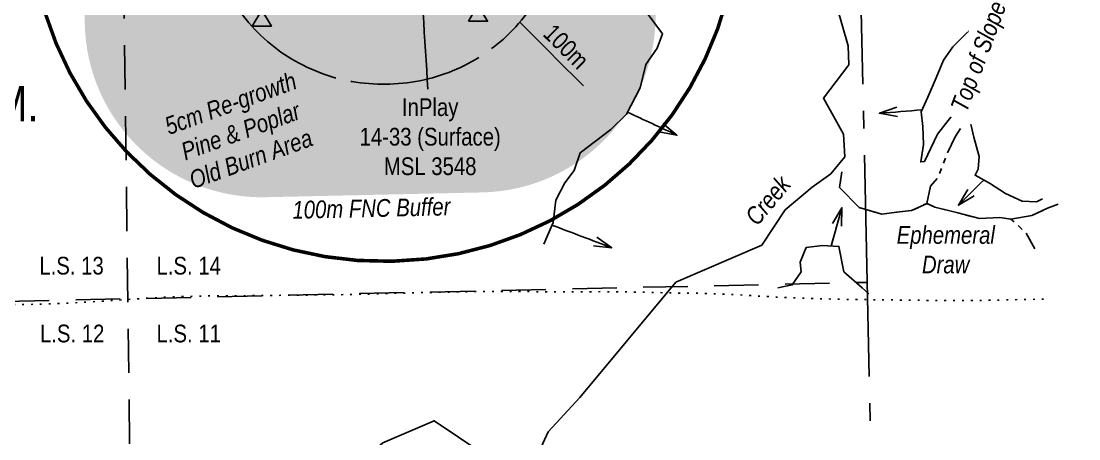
# Model space of a CAD drawing. Extents: x 605887 to 611946, y 5883916 to 5888528.
# Drawn here: x 606417 to 607013, y 5884663 to 5884899 of the extents above; entities that cross this region are included whole.
import ezdxf
from ezdxf.enums import TextEntityAlignment as Align

# ---------------------------------------------------------------- set-up
doc = ezdxf.new("R2010")
doc.units = 0
doc.header["$LTSCALE"] = 5
for name, pattern in [('foc-BUFFER', [16.75, 15, -1.75]), ('foc-DOT', [1, 0.2, -0.8]), ('foc-LSD', [8, 5, -3]), ('foc-QUARTERLINE', [33, 25, -3, 2, -3]), ('foc-TOPO-ephemeral', [6.25, 3.125, -0.625, 0.625, -0.625, 0.625, -0.625])]:
    doc.linetypes.add(name, pattern=pattern)
for name, color, linetype in [('AUX-BUFFER', 7, 'foc-BUFFER'), ('C-SYMBOL', 7, 'Continuous'), ('DETAIL-HZ-Existing', 8, 'foc-DOT'), ('L-MON', 1, 'Continuous'), ('L-QSEC', 8, 'foc-QUARTERLINE'), ('L-SECTION-LSD', 7, 'foc-LSD'), ('P-BUFFER-H 30m', 51, 'Continuous'), ('P-FNC BUFFER-T', 40, 'Continuous'), ('T-BUSH-T', 110, 'Continuous'), ('T-CREEK', 160, 'Continuous'), ('T-DRAW', 143, 'foc-TOPO-ephemeral'), ('T-SLOPE', 48, 'Continuous'), ('T-WATER-T', 170, 'Continuous')]:
    doc.layers.add(name, color=color, linetype=linetype)
doc.layers.add('C-AR-T', color=13, linetype='Continuous', lineweight=9)
doc.layers.add('T-TEXT', color=48, linetype='Continuous', lineweight=18)
doc.styles.add('100L', font='ARIALN.TTF', dxfattribs={"height": 11})
doc.styles.add('175L', font='ARIALN.TTF', dxfattribs={"height": 20})
doc.styles.add('80CG', font='ARIALN.TTF', dxfattribs={"height": 10})
doc.styles.add('80L', font='ARIALN.TTF', dxfattribs={"height": 10})
doc.styles.add('80LS', font='ARIALNI.TTF', dxfattribs={"height": 10})
doc.styles.add('foc-LtypeFont', font='ARIALN.TTF', dxfattribs={"height": 7.35})
doc.linetypes.add('foc-TOPO-flowdirection-NOLINE', pattern='A,0,[">",foc-LtypeFont,S=0.3,R=0,X=0,Y=-0.945],-20,[">",foc-LtypeFont,S=0.3,R=0,X=0,Y=-0.945],0', length=20)
doc.dimstyles.new('CG2011', dxfattribs={"dimscale": 5, "dimtxt": 9, "dimasz": 2, "dimexe": 0.2, "dimexo": 0.0625, "dimgap": 0.5, "dimtad": 0, "dimtih": 1, "dimtoh": 1, "dimzin": 0, "dimdsep": 46, "dimtxsty": '80CG', "dimcen": 0.1, "dimse1": 1, "dimse2": 1, "dimclrd": 256, "dimclrt": 256, "dimaunit": 1, "dimadec": 4, "dimazin": 0, "dimtfac": 0.06, "dimtofl": 0, "dimtmove": 0, "dimatfit": 1, "dimfxl": 0.2, "dimtolj": 1, "dimtzin": 0, "dimlwd": -1, "dimarcsym": 0})
doc.dimstyles.new('Compass 5 000', dxfattribs={"dimscale": 5, "dimtxt": 9, "dimasz": 2, "dimexe": 0.2, "dimexo": 0.0625, "dimgap": 0.5, "dimtad": 0, "dimtih": 1, "dimtoh": 1, "dimzin": 0, "dimdsep": 46, "dimtxsty": '80CG', "dimcen": 0.1, "dimse1": 1, "dimse2": 1, "dimclrd": 256, "dimclrt": 256, "dimaunit": 1, "dimadec": 4, "dimazin": 0, "dimtfac": 0.06, "dimtofl": 0, "dimtmove": 0, "dimatfit": 1, "dimfxl": 0.2, "dimtolj": 1, "dimtzin": 0, "dimlwd": -1, "dimarcsym": 0})

# ---------------------------------------------------------------- blocks, each defined once
blk = doc.blocks.new('TRIA')
blk.add_hatch(color=255).paths.add_polyline_path([(-0.04, 1.52), (-1.47, -0.87), (1.39, -0.87)])
blk = doc.blocks.new('TRIAA')
blk.add_blockref('TRIA', (0, 0))
blk = doc.blocks.new('TRIB')
at = {"color": 1}
blk.add_lwpolyline([(-1.12, -0.67), (-0.04, 1.13), (1.04, -0.67)], close=True, dxfattribs=at)
blk = doc.blocks.new('TRIBB')
blk.add_blockref('TRIB', (0, 0))
blk = doc.blocks.new('TRICC')
for name in ['TRIAA', 'TRIBB']:
    blk.add_blockref(name, (0, 0))
blk = doc.blocks.new('plspike')
blk.add_blockref('TRICC', (0, 0))

msp = doc.modelspace()

# ---------------------------------------------------------------- hatches: boundary and pattern name
at = {"layer": 'P-BUFFER-H 30m'}
h = msp.add_hatch(color=256, dxfattribs=at)
h.dxf.hatch_style = 1
edge = h.paths.add_edge_path()
edge.add_line((606577.742, 5885131.002), (606547.761, 5885130.337))
edge.add_arc((606549.975, 5885030.402), 99.96, 91.269087, 181.269087)
edge.add_line((606450.039, 5885028.188), (606452.938, 5884897.352))
edge.add_arc((606552.873, 5884899.566), 99.96, 181.269087, 271.269087)
edge.add_line((606555.087, 5884799.631), (606676.929, 5884802.33))
edge.add_arc((606674.715, 5884902.265), 99.96, 271.269087, 361.269087)
edge.add_line((606774.65, 5884904.479), (606773.986, 5884934.46))
edge.add_arc((606674.051, 5884932.246), 99.96, 1.269087, 86.634535)
edge.add_line((606679.919, 5885032.034), (606679.891, 5885033.28))
edge.add_arc((606579.955, 5885031.066), 99.96, 1.269087, 91.269087)

# ---------------------------------------------------------------- linework, layer by layer
at = {"layer": 'AUX-BUFFER', "color": 251, "linetype": 'foc-BUFFER', "flags": 128}
msp.add_lwpolyline([(606520.976, 5884992.165), (606521.685, 5884960.186, 0.4142136), (606622.813, 5884863.441), (606624.812, 5884863.486, 0.4142136), (606721.556, 5884964.614), (606720.848, 5884996.593, 0.4142136), (606619.72, 5885093.337), (606617.721, 5885093.293, 0.4142136)], format="xyb", close=True, dxfattribs=at)
at = {"layer": 'L-QSEC'}
msp.add_line((606885.086, 5885153.301), (606902.109, 5884379.873), dxfattribs=at)
at = {"layer": 'L-SECTION-LSD'}
for p, q in [((606482.169, 5884340.476), (606472.169, 5885144.153)), ((606087.917, 5884733.649), (606893.928, 5884751.59))]:
    msp.add_line(p, q, dxfattribs=at)
at = {"layer": 'T-CREEK', "flags": 128}
for points in [[(606706.093, 5884649.591), (606714.186, 5884667.241), (606732.045, 5884686.589), (606786.114, 5884751.686), (606834.515, 5884772.58), (606847.649, 5884792.505), (606862.916, 5884805.283), (606873.473, 5884812.911), (606881.358, 5884822.386), (606880.604, 5884835.196), (606869.245, 5884855.515), (606883.533, 5884874.318), (606883.262, 5884885.055), (606876.766, 5884907.304)], [(606620.888, 5884661.037), (606649.771, 5884673.45), (606691.018, 5884645.757)]]:
    msp.add_lwpolyline(points, dxfattribs=at)
at = {"layer": 'T-DRAW', "flags": 128}
for points in [[(606927.633, 5884796.129), (606929.668, 5884805.953), (606933.771, 5884810.536), (606938.99, 5884824.25), (606943.42, 5884833.678), (606947.491, 5884839.909)], [(606879.658, 5884814.017), (606878.403, 5884805.054), (606889.387, 5884793.776), (606902.114, 5884790.081), (606910.397, 5884791.172), (606918.938, 5884792.045), (606927.633, 5884796.129), (606932.132, 5884794.072), (606945.003, 5884790.786), (606957.232, 5884787.531), (606968.668, 5884788.211), (606974.94, 5884787.218), (606983.116, 5884779.897), (606988.506, 5884770.5)], [(606992.946, 5884792.131), (606986.748, 5884789.283), (606974.94, 5884787.218)]]:
    msp.add_lwpolyline(points, dxfattribs=at)
at = {"layer": 'T-DRAW', "linetype": 'foc-TOPO-flowdirection-NOLINE', "flags": 128}
msp.add_lwpolyline([(607001.611, 5884795.66), (606995.645, 5884793.371), (606986.748, 5884789.283), (606974.94, 5884787.218), (606968.668, 5884788.211), (606957.232, 5884787.531), (606945.003, 5884790.786), (606932.132, 5884794.072), (606927.638, 5884796.111), (606918.938, 5884792.045), (606910.397, 5884791.172), (606902.114, 5884790.081), (606889.387, 5884793.776), (606878.403, 5884805.054), (606879.658, 5884814.017)], dxfattribs=at)
at = {"layer": 'T-SLOPE', "flags": 128}
for points in [[(606711.595, 5884773.102), (606716.873, 5884785.28), (606718.419, 5884798.024), (606723.542, 5884807.804), (606728.743, 5884814.759), (606732.115, 5884824.683), (606749.393, 5884837.876), (606758.235, 5884846.474), (606766.035, 5884861.323), (606769.209, 5884874.588), (606775.541, 5884883.737), (606778.601, 5884891.818), (606769.827, 5884903.55)], [(606958.076, 5884903.334), (606953.924, 5884896.013), (606947.077, 5884889.316), (606942.122, 5884884.463), (606936.895, 5884877.034), (606932.746, 5884867.058), (606928.025, 5884856.106), (606924.416, 5884847.786), (606925.302, 5884839.515), (606925.67, 5884829.352), (606924.153, 5884819.544), (606926.187, 5884819.786), (606933.535, 5884835.168), (606941.552, 5884845.538), (606951.04, 5884846.606), (606953.959, 5884833.58), (606957.118, 5884822.54), (606956.427, 5884815.441), (606954.723, 5884812.054), (606962.914, 5884807.484), (606971.899, 5884801.697), (606981.341, 5884797.312), (606989.357, 5884797.039), (606992.803, 5884798.698)], [(606843.604, 5884748.531), (606851.679, 5884750.152), (606856.756, 5884757.493), (606856.06, 5884762.976), (606859.572, 5884771.301), (606868.809, 5884772.312), (606877.986, 5884771.828), (606880.825, 5884757.595), (606891.064, 5884748.544), (606894.774, 5884745.085)]]:
    msp.add_lwpolyline(points, dxfattribs=at)

# ---------------------------------------------------------------- block references
at = {"layer": 'L-MON', "xscale": 4.998005649999984, "yscale": 4.998005649999984, "zscale": 4.998005649999984}
for p in [(606552.9, 5884899.559), (606674.76, 5884902.292)]:
    msp.add_blockref('plspike', p, dxfattribs=at)

# ---------------------------------------------------------------- texts
at = {"layer": 'AUX-BUFFER', "style": '80CG'}
msp.add_text('100m', height=9.9925, rotation=315.275615, dxfattribs=at).set_placement((606724.292, 5884884.639), align=Align.MIDDLE_CENTER)
at = {"layer": 'C-AR-T', "insert": (606647.61, 5884833.703), "char_height": 9.99601, "attachment_point": 5, "style": '80CG'}
msp.add_mtext('\\A1;InPlay\\P14-33 (Surface)\\PMSL 3548', dxfattribs=at)
at = {"layer": 'C-SYMBOL', "color": 3, "style": '175L'}
msp.add_text('N.W.1/4 Sec. 33-47-10-W.5M.', height=19.99202, dxfattribs=at).set_placement((606273.627, 5884836.368), align=Align.BOTTOM_CENTER)
at = {"layer": 'P-FNC BUFFER-T', "insert": (606569.854, 5884797.43), "char_height": 9.9916, "attachment_point": 1, "rotation": 1.269087, "style": '80L'}
msp.add_mtext_dynamic_manual_height_columns('{\\fArial Narrow|b0|i1|c0|p34;100m FNC Buffer}', width=90.22278, gutter_width=50, heights=[0], dxfattribs=at)
at = {"layer": 'T-BUSH-T', "insert": (606533.385, 5884857.314), "char_height": 9.99601, "width": 89.42682, "attachment_point": 2, "rotation": 20, "style": '80LS'}
msp.add_mtext('5cm Re-growth Pine & Poplar\\P{\\C48;Old Burn Area}', dxfattribs=at)
at = {"layer": 'T-WATER-T', "insert": (606824.33, 5884789.318), "char_height": 9.99559, "attachment_point": 1, "rotation": 50.28718, "style": '80L'}
msp.add_mtext_dynamic_manual_height_columns('{\\fArial Narrow|b0|i1|c0|p34;Creek}', width=31.24583, gutter_width=50, heights=[0], dxfattribs=at)
at = {"layer": 'T-WATER-T', "insert": (606910.209, 5884783.325), "char_height": 9.99559, "attachment_point": 1, "style": '80L'}
msp.add_mtext_dynamic_manual_height_columns('\\pi0.32612;{\\fArial Narrow|b0|i1|c0|p34;Ephemeral\\P\\pi14.587;Draw}', width=55.95525, gutter_width=50, heights=[0], dxfattribs=at)

# ---------------------------------------------------------------- leaders
at = {"layer": 'AUX-BUFFER', "linetype": 'Continuous', "path_type": 1}
msp.add_leader([(606698.083, 5884898.402), (606734.094, 5884862.402)], dimstyle='CG2011', override={"dimasz": 2, "dimgap": 0.5, "dimtad": 0}, dxfattribs=at)
at = {"layer": 'C-AR-T', "path_type": 1}
msp.add_leader([(606640.975, 5884946.484), (606646.32, 5884860.573)], dimstyle='Compass 5 000', override={"dimgap": 0.5, "dimtad": 0}, dxfattribs=at)
at = {"layer": 'T-SLOPE', "path_type": 1}
for points in [[(606786.688, 5884834.634), (606758.841, 5884847.629)], [(606900.821, 5884846.989), (606924.902, 5884848.907)], [(606945.313, 5884795.116), (606959.626, 5884809.318)], [(606879.634, 5884793.645), (606873.623, 5884772.058)], [(606749.978, 5884771.091), (606716.268, 5884783.884)]]:
    msp.add_leader(points, dimstyle='Compass 5 000', override={"dimldrblk": 'Open30'}, dxfattribs=at)

# ---------------------------------------------------------------- next in the draw order: texts
at = {"layer": 'L-SECTION-LSD', "attachment_point": 1, "style": '100L', "bg_fill": 3, "box_fill_scale": 1.5, "bg_fill_color": 256, "bg_fill_transparency": 0}
for s, width, insert, char_height in [('\\pi1.9027;L.S. 13', 36.83422, (606425.436, 5884765.999), 9.99601), ('L.S. 14', 36.9982, (606493.368, 5884765.999), 9.996), ('\\pi2.2416;L.S. 12', 37.11172, (606425.436, 5884727.729), 9.99601), ('L.S. 11', 36.4495, (606493.368, 5884727.729), 9.996)]:
    msp.add_mtext_dynamic_manual_height_columns(s, width=width, gutter_width=55, heights=[0], dxfattribs=dict(at, insert=insert, char_height=char_height))

# ---------------------------------------------------------------- next in the draw order: linework, layer by layer
at = {"layer": 'AUX-BUFFER', "color": 251, "linetype": 'foc-BUFFER', "const_width": 1.999, "flags": 128}
msp.add_lwpolyline([(606719.794, 5885167.573, 0.1349644), (606617.506, 5885193.273), (606615.507, 5885193.229, 0.4142136), (606421.041, 5884989.951), (606421.749, 5884957.972, 0.4142136), (606625.027, 5884763.506), (606627.025, 5884763.55, 0.4142136), (606821.492, 5884966.828), (606820.783, 5884998.807, 0.1616693), (606778.656, 5885116.878, 0.1616693)], format="xyb", dxfattribs=at)
at = {"layer": 'DETAIL-HZ-Existing', "flags": 128}
msp.add_lwpolyline([(605967.997, 5884725.244), (605974.759, 5884725.4), (605993.904, 5884725.851), (606013.141, 5884726.624), (606031.529, 5884727.828), (606050.214, 5884729.189), (606069.089, 5884730.535), (606087.986, 5884731.78), (606106.718, 5884732.782), (606125.505, 5884733.605), (606144.295, 5884734.249), (606163.057, 5884734.841), (606181.531, 5884735.288), (606200.428, 5884735.653), (606219.18, 5884735.765), (606238.025, 5884735.76), (606256.814, 5884735.533), (606275.562, 5884735.375), (606294.277, 5884735.836), (606313.164, 5884736.612), (606331.917, 5884737.594), (606350.738, 5884738.648), (606369.662, 5884739.154), (606388.438, 5884739.067), (606407.094, 5884739.007), (606425.894, 5884739.21), (606444.544, 5884739.89), (606463.464, 5884741.007), (606482.36, 5884742.292), (606501.281, 5884743.379), (606519.814, 5884743.876), (606538.526, 5884743.998), (606557.436, 5884744.213), (606576.407, 5884744.39), (606595.167, 5884744.573), (606613.952, 5884745.016), (606633.055, 5884745.556), (606651.929, 5884746.021), (606670.867, 5884746.337), (606689.648, 5884746.48), (606708.116, 5884746.306), (606726.964, 5884746.16), (606745.384, 5884746.355), (606764.124, 5884746.117), (606783.31, 5884745.619), (606802.38, 5884745.378), (606821.662, 5884744.552), (606840.833, 5884743.363), (606860.257, 5884742.5), (606879.261, 5884742.047), (606898.442, 5884741.779), (606917.582, 5884741.53), (606936.592, 5884741.267), (606955.736, 5884741.318), (606974.911, 5884741.77), (606994.037, 5884742.121)], dxfattribs=at)
at = {"layer": 'T-CREEK', "linetype": 'foc-TOPO-flowdirection-NOLINE', "flags": 128}
msp.add_lwpolyline([(606239.434, 5884235.064), (606244.796, 5884257.202), (606247.098, 5884297.805), (606264.786, 5884344.499), (606279.535, 5884366.252), (606288.26, 5884376.254), (606292.239, 5884417.101), (606284.761, 5884441.974), (606306.721, 5884505.313), (606349.271, 5884549.496), (606435.728, 5884575.357), (606459.816, 5884579.664), (606486.62, 5884579.134), (606551.717, 5884587.316), (606580.701, 5884601.079), (606591.402, 5884615.529), (606608.702, 5884650.422), (606620.888, 5884661.037), (606649.771, 5884673.45), (606691.018, 5884645.757), (606706.093, 5884649.591), (606714.186, 5884667.241), (606732.045, 5884686.589), (606786.114, 5884751.686), (606834.515, 5884772.58), (606847.649, 5884792.505), (606862.916, 5884805.283), (606873.473, 5884812.911), (606881.358, 5884822.386), (606880.604, 5884835.196), (606869.245, 5884855.515), (606883.533, 5884874.318), (606883.262, 5884885.055), (606876.766, 5884907.304), (606878.408, 5884923.193), (606887.671, 5884938.527), (606911.021, 5884950.455), (606903.924, 5884964.615), (606897.152, 5884975.926), (606897.956, 5885017.026), (606896.992, 5885040.452), (606905.433, 5885051.246), (606927.319, 5885068.746), (606936.641, 5885079.753), (606908.688, 5885115.239), (606896.851, 5885145.059), (606872.404, 5885183.685), (606844.37, 5885216.969), (606819.173, 5885233.329), (606809.493, 5885244.382), (606792.501, 5885270.257), (606787.071, 5885286.066), (606786.814, 5885304.753), (606791.646, 5885320.735), (606798.167, 5885335.022), (606801.264, 5885351.872), (606786.418, 5885401.637), (606786.582, 5885419.915), (606794.821, 5885472.918), (606796.152, 5885492.399), (606793.708, 5885510.582), (606778.721, 5885537.2), (606783.881, 5885551.293), (606797.943, 5885558.295), (606837.644, 5885557.722), (606857.024, 5885559), (606871.823, 5885564.532), (606883.598, 5885573.335), (606890.434, 5885586.564), (606885.311, 5885601.783), (606878.369, 5885615.85), (606871.085, 5885650.013), (606864.019, 5885664.373), (606870.613, 5885677.893), (606884.311, 5885685.305), (606919.683, 5885681.159), (606933.255, 5885689.042), (606939.422, 5885703.212), (606922.562, 5885728.376), (606925.048, 5885746.16), (606933.685, 5885758.176), (606945.443, 5885768.043), (606982.462, 5885792.764), (606995.225, 5885799.332), (607013.219, 5885801.822)], dxfattribs=at)

# ---------------------------------------------------------------- next in the draw order: texts
at = {"layer": 'T-TEXT', "insert": (606951.885, 5884880.854), "char_height": 9.99601, "width": 64.75356, "attachment_point": 2, "rotation": 69.64821, "style": '80LS', "bg_fill": 2}
msp.add_mtext('Top of Slope', dxfattribs=at)

doc.saveas('drawing.dxf')
